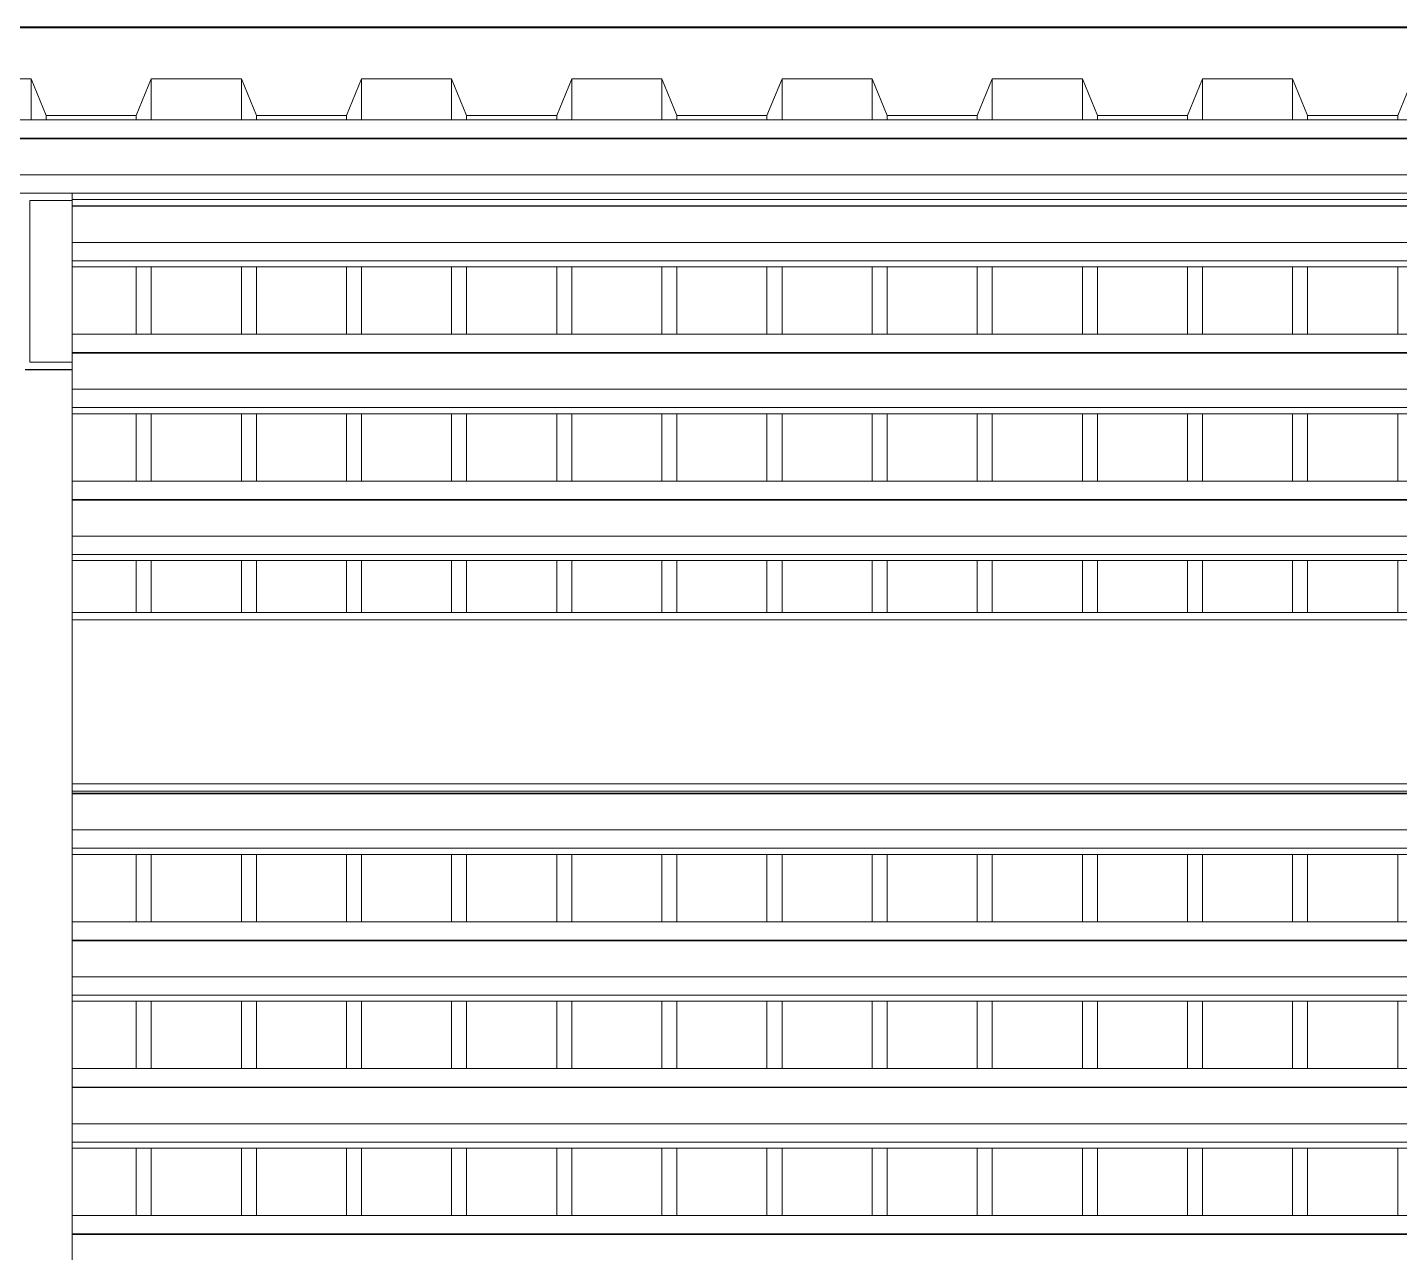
# Model space of a CAD drawing. Header units: metres. Extents: x 78 to 178, y -74 to 157.
# Drawn here: x 136.308 to 138.151, y -50.198 to -48.553 of the extents above; entities that cross this region are included whole.
import ezdxf

# ---------------------------------------------------------------- set-up
doc = ezdxf.new("R2010")
doc.units = ezdxf.units.M
doc.layers.add('01_Fina', color=252, linetype='Continuous', lineweight=15)
doc.layers.add('Cortes', color=7, linetype='Continuous', lineweight=40)

msp = doc.modelspace()

# ---------------------------------------------------------------- linework, layer by layer
at = {"layer": '01_Fina'}
for p, q in [((136.19174, -48.62207), (136.31278, -48.62207)), ((136.31278, -48.62207), (136.31278, -48.67704)), ((136.31278, -48.62207), (136.33295, -48.67139)), ((136.45399, -48.67139), (136.47416, -48.62207)), ((136.47416, -48.62207), (136.47416, -48.67704)), ((136.47416, -48.62207), (136.59519, -48.62207)), ((136.59519, -48.62207), (136.59519, -48.67704)), ((136.59519, -48.62207), (136.61536, -48.67139)), ((136.7364, -48.67139), (136.75657, -48.62207)), ((136.75657, -48.62207), (136.75657, -48.67704)), ((136.75657, -48.62207), (136.87761, -48.62207)), ((136.87761, -48.62207), (136.87761, -48.67704)), ((136.87761, -48.62207), (136.89778, -48.67139)), ((137.01881, -48.67139), (137.03899, -48.62207)), ((137.03899, -48.62207), (137.03899, -48.67704)), ((137.03899, -48.62207), (137.16002, -48.62207)), ((137.16002, -48.62207), (137.16002, -48.67704)), ((137.16002, -48.62207), (137.18019, -48.67139)), ((137.30123, -48.67139), (137.3214, -48.62207)), ((137.3214, -48.62207), (137.3214, -48.67704)), ((137.3214, -48.62207), (137.44243, -48.62207)), ((137.44243, -48.62207), (137.44243, -48.67704)), ((137.44243, -48.62207), (137.46261, -48.67139)), ((137.58364, -48.67139), (137.60381, -48.62207)), ((137.60381, -48.62207), (137.60381, -48.67704)), ((137.60381, -48.62207), (137.72485, -48.62207)), ((137.72485, -48.62207), (137.72485, -48.67704)), ((137.72485, -48.62207), (137.74502, -48.67139)), ((137.86605, -48.67139), (137.88623, -48.62207)), ((137.88623, -48.62207), (137.88623, -48.67704)), ((137.88623, -48.62207), (138.00726, -48.62207)), ((138.00726, -48.62207), (138.00726, -48.67704)), ((138.00726, -48.62207), (138.02743, -48.67139)), ((138.14847, -48.67139), (138.16864, -48.62207)), ((136.33295, -48.67139), (136.33295, -48.67704)), ((136.45399, -48.67139), (136.33295, -48.67139)), ((136.45399, -48.67139), (136.45399, -48.67704)), ((136.61536, -48.67139), (136.61536, -48.67704)), ((136.7364, -48.67139), (136.61536, -48.67139)), ((136.7364, -48.67139), (136.7364, -48.67704)), ((136.89778, -48.67139), (136.89778, -48.67704)), ((137.01881, -48.67139), (136.89778, -48.67139)), ((137.01881, -48.67139), (137.01881, -48.67704)), ((137.18019, -48.67139), (137.18019, -48.67704)), ((137.30123, -48.67139), (137.18019, -48.67139)), ((137.30123, -48.67139), (137.30123, -48.67704)), ((137.46261, -48.67139), (137.46261, -48.67704)), ((137.58364, -48.67139), (137.46261, -48.67139)), ((137.58364, -48.67139), (137.58364, -48.67704)), ((137.74502, -48.67139), (137.74502, -48.67704)), ((137.86605, -48.67139), (137.74502, -48.67139)), ((137.86605, -48.67139), (137.86605, -48.67704)), ((138.02743, -48.67139), (138.02743, -48.67704)), ((138.14847, -48.67139), (138.02743, -48.67139)), ((138.14847, -48.67139), (138.14847, -48.67704)), ((136.31278, -48.67704), (136.19174, -48.67704)), ((136.33295, -48.67704), (136.31278, -48.67704)), ((136.45399, -48.67704), (136.33295, -48.67704)), ((136.47416, -48.67704), (136.45399, -48.67704)), ((136.59519, -48.67704), (136.47416, -48.67704)), ((136.61536, -48.67704), (136.59519, -48.67704)), ((136.7364, -48.67704), (136.61536, -48.67704)), ((136.75657, -48.67704), (136.7364, -48.67704)), ((136.87761, -48.67704), (136.75657, -48.67704)), ((136.89778, -48.67704), (136.87761, -48.67704)), ((137.01881, -48.67704), (136.89778, -48.67704)), ((137.03899, -48.67704), (137.01881, -48.67704)), ((137.16002, -48.67704), (137.03899, -48.67704)), ((137.18019, -48.67704), (137.16002, -48.67704)), ((137.30123, -48.67704), (137.18019, -48.67704)), ((137.3214, -48.67704), (137.30123, -48.67704)), ((137.44243, -48.67704), (137.3214, -48.67704)), ((137.46261, -48.67704), (137.44243, -48.67704)), ((137.58364, -48.67704), (137.46261, -48.67704)), ((137.60381, -48.67704), (137.58364, -48.67704)), ((137.72485, -48.67704), (137.60381, -48.67704)), ((137.74502, -48.67704), (137.72485, -48.67704)), ((137.86605, -48.67704), (137.74502, -48.67704)), ((137.88623, -48.67704), (137.86605, -48.67704)), ((138.00726, -48.67704), (137.88623, -48.67704)), ((138.02743, -48.67704), (138.00726, -48.67704)), ((138.14847, -48.67704), (138.02743, -48.67704)), ((138.16864, -48.67704), (138.14847, -48.67704)), ((150.31243, -48.7017), (135.83215, -48.7017)), ((150.31243, -48.70252), (135.83215, -48.70252)), ((150.31243, -48.75102), (135.83215, -48.75102)), ((136.36784, -48.77568), (136.24784, -48.77568)), ((136.31094, -49.00275), (136.31094, -48.78534)), ((136.31094, -48.78534), (136.36784, -48.78534)), ((136.36784, -48.7839), (136.36784, -48.77568)), ((139.99784, -48.77568), (136.36784, -48.77568)), ((139.99784, -48.7839), (136.36784, -48.7839)), ((136.36784, -48.78534), (136.36784, -48.7839)), ((136.36784, -48.78534), (136.36784, -48.79241)), ((139.99784, -48.79241), (136.36784, -48.79241)), ((136.36784, -48.79241), (136.36784, -48.79323)), ((139.99784, -48.79323), (136.36784, -48.79323)), ((136.36784, -48.79323), (136.36784, -48.84173)), ((139.99784, -48.84173), (136.36784, -48.84173)), ((136.36784, -48.84173), (136.36784, -48.86639)), ((139.99784, -48.86639), (136.36784, -48.86639)), ((136.36784, -48.86639), (136.36784, -48.87461)), ((136.36784, -48.87461), (136.36784, -48.96503)), ((136.45399, -48.87461), (136.36784, -48.87461)), ((136.45399, -48.87461), (136.45399, -48.96503)), ((136.47416, -48.87461), (136.45399, -48.87461)), ((136.47416, -48.87461), (136.47416, -48.96503)), ((136.59519, -48.87461), (136.47416, -48.87461)), ((136.59519, -48.87461), (136.59519, -48.96503)), ((136.61536, -48.87461), (136.59519, -48.87461)), ((136.61536, -48.87461), (136.61536, -48.96503)), ((136.7364, -48.87461), (136.61536, -48.87461)), ((136.7364, -48.87461), (136.7364, -48.96503)), ((136.75657, -48.87461), (136.7364, -48.87461)), ((136.75657, -48.87461), (136.75657, -48.96503)), ((136.87761, -48.87461), (136.75657, -48.87461)), ((136.87761, -48.87461), (136.87761, -48.96503)), ((136.89778, -48.87461), (136.87761, -48.87461)), ((136.89778, -48.87461), (136.89778, -48.96503)), ((137.01881, -48.87461), (136.89778, -48.87461)), ((137.01881, -48.87461), (137.01881, -48.96503)), ((137.03899, -48.87461), (137.01881, -48.87461)), ((137.03899, -48.87461), (137.03899, -48.96503)), ((137.16002, -48.87461), (137.03899, -48.87461)), ((137.16002, -48.87461), (137.16002, -48.96503)), ((137.18019, -48.87461), (137.16002, -48.87461)), ((137.18019, -48.87461), (137.18019, -48.96503)), ((137.30123, -48.87461), (137.18019, -48.87461)), ((137.30123, -48.87461), (137.30123, -48.96503)), ((137.3214, -48.87461), (137.30123, -48.87461)), ((137.3214, -48.87461), (137.3214, -48.96503)), ((137.44243, -48.87461), (137.3214, -48.87461)), ((137.44243, -48.87461), (137.44243, -48.96503)), ((137.46261, -48.87461), (137.44243, -48.87461)), ((137.46261, -48.87461), (137.46261, -48.96503)), ((137.58364, -48.87461), (137.46261, -48.87461)), ((137.58364, -48.87461), (137.58364, -48.96503)), ((137.60381, -48.87461), (137.58364, -48.87461)), ((137.60381, -48.87461), (137.60381, -48.96503)), ((137.72485, -48.87461), (137.60381, -48.87461)), ((137.72485, -48.87461), (137.72485, -48.96503)), ((137.74502, -48.87461), (137.72485, -48.87461)), ((137.74502, -48.87461), (137.74502, -48.96503)), ((137.86605, -48.87461), (137.74502, -48.87461)), ((137.86605, -48.87461), (137.86605, -48.96503)), ((137.88623, -48.87461), (137.86605, -48.87461)), ((137.88623, -48.87461), (137.88623, -48.96503)), ((138.00726, -48.87461), (137.88623, -48.87461)), ((138.00726, -48.87461), (138.00726, -48.96503)), ((138.02743, -48.87461), (138.00726, -48.87461)), ((138.02743, -48.87461), (138.02743, -48.96503)), ((138.14847, -48.87461), (138.02743, -48.87461)), ((138.14847, -48.87461), (138.14847, -48.96503)), ((138.16864, -48.87461), (138.14847, -48.87461)), ((136.36784, -48.96503), (136.36784, -48.98969)), ((136.45399, -48.96503), (136.36784, -48.96503)), ((136.47416, -48.96503), (136.45399, -48.96503)), ((136.59519, -48.96503), (136.47416, -48.96503)), ((136.61536, -48.96503), (136.59519, -48.96503)), ((136.7364, -48.96503), (136.61536, -48.96503)), ((136.75657, -48.96503), (136.7364, -48.96503)), ((136.87761, -48.96503), (136.75657, -48.96503)), ((136.89778, -48.96503), (136.87761, -48.96503)), ((137.01881, -48.96503), (136.89778, -48.96503)), ((137.03899, -48.96503), (137.01881, -48.96503)), ((137.16002, -48.96503), (137.03899, -48.96503)), ((137.18019, -48.96503), (137.16002, -48.96503)), ((137.30123, -48.96503), (137.18019, -48.96503)), ((137.3214, -48.96503), (137.30123, -48.96503)), ((137.44243, -48.96503), (137.3214, -48.96503)), ((137.46261, -48.96503), (137.44243, -48.96503)), ((137.58364, -48.96503), (137.46261, -48.96503)), ((137.60381, -48.96503), (137.58364, -48.96503)), ((137.72485, -48.96503), (137.60381, -48.96503)), ((137.74502, -48.96503), (137.72485, -48.96503)), ((137.86605, -48.96503), (137.74502, -48.96503)), ((137.88623, -48.96503), (137.86605, -48.96503)), ((138.00726, -48.96503), (137.88623, -48.96503)), ((138.02743, -48.96503), (138.00726, -48.96503)), ((138.14847, -48.96503), (138.02743, -48.96503)), ((138.16864, -48.96503), (138.14847, -48.96503)), ((136.36784, -49.00275), (136.31094, -49.00275)), ((139.99784, -48.98969), (136.36784, -48.98969)), ((136.36784, -48.98969), (136.36784, -48.99051)), ((139.99784, -48.99051), (136.36784, -48.99051)), ((136.36784, -48.99051), (136.36784, -49.00275)), ((136.36784, -49.01241), (136.36784, -49.00275)), ((136.30474, -49.01241), (136.31094, -49.01241)), ((136.30474, -49.01266), (136.31094, -49.01266)), ((136.31094, -49.01241), (136.31094, -49.01266)), ((136.31094, -49.01241), (136.36784, -49.01241)), ((136.31094, -49.01266), (136.36784, -49.01266)), ((136.36784, -49.01241), (136.36784, -49.01266)), ((136.36784, -49.01266), (136.36784, -49.03901)), ((139.99784, -49.03901), (136.36784, -49.03901)), ((136.36784, -49.06367), (136.36784, -49.03901)), ((139.99784, -49.06367), (136.36784, -49.06367)), ((136.36784, -49.06367), (136.36784, -49.07189)), ((136.45399, -49.07189), (136.36784, -49.07189)), ((136.36784, -49.07189), (136.36784, -49.16231)), ((136.45399, -49.07189), (136.45399, -49.16231)), ((136.47416, -49.07189), (136.45399, -49.07189)), ((136.47416, -49.07189), (136.47416, -49.16231)), ((136.59519, -49.07189), (136.47416, -49.07189)), ((136.59519, -49.07189), (136.59519, -49.16231)), ((136.61536, -49.07189), (136.59519, -49.07189)), ((136.61536, -49.07189), (136.61536, -49.16231)), ((136.7364, -49.07189), (136.61536, -49.07189)), ((136.7364, -49.07189), (136.7364, -49.16231)), ((136.75657, -49.07189), (136.7364, -49.07189)), ((136.75657, -49.07189), (136.75657, -49.16231)), ((136.87761, -49.07189), (136.75657, -49.07189)), ((136.87761, -49.07189), (136.87761, -49.16231)), ((136.89778, -49.07189), (136.87761, -49.07189)), ((136.89778, -49.07189), (136.89778, -49.16231)), ((137.01881, -49.07189), (136.89778, -49.07189)), ((137.01881, -49.07189), (137.01881, -49.16231)), ((137.03899, -49.07189), (137.01881, -49.07189)), ((137.03899, -49.07189), (137.03899, -49.16231)), ((137.16002, -49.07189), (137.03899, -49.07189)), ((137.16002, -49.07189), (137.16002, -49.16231)), ((137.18019, -49.07189), (137.16002, -49.07189)), ((137.18019, -49.07189), (137.18019, -49.16231)), ((137.30123, -49.07189), (137.18019, -49.07189)), ((137.30123, -49.07189), (137.30123, -49.16231)), ((137.3214, -49.07189), (137.30123, -49.07189)), ((137.3214, -49.07189), (137.3214, -49.16231)), ((137.44243, -49.07189), (137.3214, -49.07189)), ((137.44243, -49.07189), (137.44243, -49.16231)), ((137.46261, -49.07189), (137.44243, -49.07189)), ((137.46261, -49.07189), (137.46261, -49.16231)), ((137.58364, -49.07189), (137.46261, -49.07189)), ((137.58364, -49.07189), (137.58364, -49.16231)), ((137.60381, -49.07189), (137.58364, -49.07189)), ((137.60381, -49.07189), (137.60381, -49.16231)), ((137.72485, -49.07189), (137.60381, -49.07189)), ((137.72485, -49.07189), (137.72485, -49.16231)), ((137.74502, -49.07189), (137.72485, -49.07189)), ((137.74502, -49.07189), (137.74502, -49.16231)), ((137.86605, -49.07189), (137.74502, -49.07189)), ((137.86605, -49.07189), (137.86605, -49.16231)), ((137.88623, -49.07189), (137.86605, -49.07189)), ((137.88623, -49.07189), (137.88623, -49.16231)), ((138.00726, -49.07189), (137.88623, -49.07189)), ((138.00726, -49.07189), (138.00726, -49.16231)), ((138.02743, -49.07189), (138.00726, -49.07189)), ((138.02743, -49.07189), (138.02743, -49.16231)), ((138.14847, -49.07189), (138.02743, -49.07189)), ((138.14847, -49.07189), (138.14847, -49.16231)), ((138.16864, -49.07189), (138.14847, -49.07189)), ((136.45399, -49.16231), (136.36784, -49.16231)), ((136.36784, -49.16231), (136.36784, -49.18697)), ((136.47416, -49.16231), (136.45399, -49.16231)), ((136.59519, -49.16231), (136.47416, -49.16231)), ((136.61536, -49.16231), (136.59519, -49.16231)), ((136.7364, -49.16231), (136.61536, -49.16231)), ((136.75657, -49.16231), (136.7364, -49.16231)), ((136.87761, -49.16231), (136.75657, -49.16231)), ((136.89778, -49.16231), (136.87761, -49.16231)), ((137.01881, -49.16231), (136.89778, -49.16231)), ((137.03899, -49.16231), (137.01881, -49.16231)), ((137.16002, -49.16231), (137.03899, -49.16231)), ((137.18019, -49.16231), (137.16002, -49.16231)), ((137.30123, -49.16231), (137.18019, -49.16231)), ((137.3214, -49.16231), (137.30123, -49.16231)), ((137.44243, -49.16231), (137.3214, -49.16231)), ((137.46261, -49.16231), (137.44243, -49.16231)), ((137.58364, -49.16231), (137.46261, -49.16231)), ((137.60381, -49.16231), (137.58364, -49.16231)), ((137.72485, -49.16231), (137.60381, -49.16231)), ((137.74502, -49.16231), (137.72485, -49.16231)), ((137.86605, -49.16231), (137.74502, -49.16231)), ((137.88623, -49.16231), (137.86605, -49.16231)), ((138.00726, -49.16231), (137.88623, -49.16231)), ((138.02743, -49.16231), (138.00726, -49.16231)), ((138.14847, -49.16231), (138.02743, -49.16231)), ((138.16864, -49.16231), (138.14847, -49.16231)), ((139.99784, -49.18697), (136.36784, -49.18697)), ((136.36784, -49.18697), (136.36784, -49.18779)), ((139.99784, -49.18779), (136.36784, -49.18779)), ((136.36784, -49.18779), (136.36784, -49.23629)), ((139.99784, -49.23629), (136.36784, -49.23629)), ((136.36784, -49.23629), (136.36784, -49.26095)), ((139.99784, -49.26095), (136.36784, -49.26095)), ((136.36784, -49.26095), (136.36784, -49.26917)), ((136.45399, -49.26917), (136.36784, -49.26917)), ((136.36784, -49.26917), (136.36784, -49.33883)), ((136.45399, -49.26917), (136.45399, -49.33883)), ((136.47416, -49.26917), (136.45399, -49.26917)), ((136.47416, -49.26917), (136.47416, -49.33883)), ((136.59519, -49.26917), (136.47416, -49.26917)), ((136.59519, -49.26917), (136.59519, -49.33883)), ((136.61536, -49.26917), (136.59519, -49.26917)), ((136.61536, -49.26917), (136.61536, -49.33883)), ((136.7364, -49.26917), (136.61536, -49.26917)), ((136.7364, -49.26917), (136.7364, -49.33883)), ((136.75657, -49.26917), (136.7364, -49.26917)), ((136.75657, -49.26917), (136.75657, -49.33883)), ((136.87761, -49.26917), (136.75657, -49.26917)), ((136.87761, -49.26917), (136.87761, -49.33883)), ((136.89778, -49.26917), (136.87761, -49.26917)), ((136.89778, -49.26917), (136.89778, -49.33883)), ((137.01881, -49.26917), (136.89778, -49.26917)), ((137.01881, -49.26917), (137.01881, -49.33883)), ((137.03899, -49.26917), (137.01881, -49.26917)), ((137.03899, -49.26917), (137.03899, -49.33883)), ((137.16002, -49.26917), (137.03899, -49.26917)), ((137.16002, -49.26917), (137.16002, -49.33883)), ((137.18019, -49.26917), (137.16002, -49.26917)), ((137.18019, -49.26917), (137.18019, -49.33883)), ((137.30123, -49.26917), (137.18019, -49.26917)), ((137.30123, -49.26917), (137.30123, -49.33883)), ((137.3214, -49.26917), (137.30123, -49.26917)), ((137.3214, -49.26917), (137.3214, -49.33883)), ((137.44243, -49.26917), (137.3214, -49.26917)), ((137.44243, -49.26917), (137.44243, -49.33883)), ((137.46261, -49.26917), (137.44243, -49.26917)), ((137.46261, -49.26917), (137.46261, -49.33883)), ((137.58364, -49.26917), (137.46261, -49.26917)), ((137.58364, -49.26917), (137.58364, -49.33883)), ((137.60381, -49.26917), (137.58364, -49.26917)), ((137.60381, -49.26917), (137.60381, -49.33883)), ((137.72485, -49.26917), (137.60381, -49.26917)), ((137.72485, -49.26917), (137.72485, -49.33883)), ((137.74502, -49.26917), (137.72485, -49.26917)), ((137.74502, -49.26917), (137.74502, -49.33883)), ((137.86605, -49.26917), (137.74502, -49.26917)), ((137.86605, -49.26917), (137.86605, -49.33883)), ((137.88623, -49.26917), (137.86605, -49.26917)), ((137.88623, -49.26917), (137.88623, -49.33883)), ((138.00726, -49.26917), (137.88623, -49.26917)), ((138.00726, -49.26917), (138.00726, -49.33883)), ((138.02743, -49.26917), (138.00726, -49.26917)), ((138.02743, -49.26917), (138.02743, -49.33883)), ((138.14847, -49.26917), (138.02743, -49.26917)), ((138.14847, -49.26917), (138.14847, -49.33883)), ((138.16864, -49.26917), (138.14847, -49.26917)), ((136.36784, -49.33883), (136.45399, -49.33883)), ((136.36784, -49.34863), (136.36784, -49.33883)), ((136.45399, -49.33883), (136.47416, -49.33883)), ((136.47416, -49.33883), (136.59519, -49.33883)), ((136.59519, -49.33883), (136.61536, -49.33883)), ((136.61536, -49.33883), (136.7364, -49.33883)), ((136.7364, -49.33883), (136.75657, -49.33883)), ((136.75657, -49.33883), (136.87761, -49.33883)), ((136.87761, -49.33883), (136.89778, -49.33883)), ((136.89778, -49.33883), (137.01881, -49.33883)), ((137.01881, -49.33883), (137.03899, -49.33883)), ((137.03899, -49.33883), (137.16002, -49.33883)), ((137.16002, -49.33883), (137.18019, -49.33883)), ((137.18019, -49.33883), (137.30123, -49.33883)), ((137.30123, -49.33883), (137.3214, -49.33883)), ((137.3214, -49.33883), (137.44243, -49.33883)), ((137.44243, -49.33883), (137.46261, -49.33883)), ((137.46261, -49.33883), (137.58364, -49.33883)), ((137.58364, -49.33883), (137.60381, -49.33883)), ((137.60381, -49.33883), (137.72485, -49.33883)), ((137.72485, -49.33883), (137.74502, -49.33883)), ((137.74502, -49.33883), (137.86605, -49.33883)), ((137.86605, -49.33883), (137.88623, -49.33883)), ((137.88623, -49.33883), (138.00726, -49.33883)), ((138.00726, -49.33883), (138.02743, -49.33883)), ((138.02743, -49.33883), (138.14847, -49.33883)), ((138.14847, -49.33883), (138.16864, -49.33883)), ((136.36784, -49.34863), (139.99784, -49.34863)), ((136.36784, -49.56903), (136.36784, -49.34863)), ((136.36784, -49.56903), (139.99784, -49.56903)), ((136.36784, -49.57883), (136.36784, -49.56903)), ((136.36784, -49.57883), (139.99784, -49.57883)), ((136.36784, -49.58153), (136.36784, -49.57883)), ((139.99784, -49.58153), (136.36784, -49.58153)), ((136.36784, -49.58235), (136.36784, -49.58153)), ((139.99784, -49.58235), (136.36784, -49.58235)), ((136.36784, -49.63085), (136.36784, -49.58235)), ((139.99784, -49.63085), (136.36784, -49.63085)), ((136.36784, -49.63085), (136.36784, -49.65551)), ((139.99784, -49.65551), (136.36784, -49.65551)), ((136.36784, -49.66373), (136.36784, -49.65551)), ((136.45399, -49.66373), (136.36784, -49.66373)), ((136.36784, -49.66373), (136.36784, -49.75415)), ((136.45399, -49.66373), (136.45399, -49.75415)), ((136.47416, -49.66373), (136.45399, -49.66373)), ((136.47416, -49.66373), (136.47416, -49.75415)), ((136.59519, -49.66373), (136.47416, -49.66373)), ((136.59519, -49.66373), (136.59519, -49.75415)), ((136.61536, -49.66373), (136.59519, -49.66373)), ((136.61536, -49.66373), (136.61536, -49.75415)), ((136.7364, -49.66373), (136.61536, -49.66373)), ((136.7364, -49.66373), (136.7364, -49.75415)), ((136.75657, -49.66373), (136.7364, -49.66373)), ((136.75657, -49.66373), (136.75657, -49.75415)), ((136.87761, -49.66373), (136.75657, -49.66373)), ((136.87761, -49.66373), (136.87761, -49.75415)), ((136.89778, -49.66373), (136.87761, -49.66373)), ((136.89778, -49.66373), (136.89778, -49.75415)), ((137.01881, -49.66373), (136.89778, -49.66373)), ((137.01881, -49.66373), (137.01881, -49.75415)), ((137.03899, -49.66373), (137.01881, -49.66373)), ((137.03899, -49.66373), (137.03899, -49.75415)), ((137.16002, -49.66373), (137.03899, -49.66373)), ((137.16002, -49.66373), (137.16002, -49.75415)), ((137.18019, -49.66373), (137.16002, -49.66373)), ((137.18019, -49.66373), (137.18019, -49.75415)), ((137.30123, -49.66373), (137.18019, -49.66373)), ((137.30123, -49.66373), (137.30123, -49.75415)), ((137.3214, -49.66373), (137.30123, -49.66373)), ((137.3214, -49.66373), (137.3214, -49.75415)), ((137.44243, -49.66373), (137.3214, -49.66373)), ((137.44243, -49.66373), (137.44243, -49.75415)), ((137.46261, -49.66373), (137.44243, -49.66373)), ((137.46261, -49.66373), (137.46261, -49.75415)), ((137.58364, -49.66373), (137.46261, -49.66373)), ((137.58364, -49.66373), (137.58364, -49.75415)), ((137.60381, -49.66373), (137.58364, -49.66373)), ((137.60381, -49.66373), (137.60381, -49.75415)), ((137.72485, -49.66373), (137.60381, -49.66373)), ((137.72485, -49.66373), (137.72485, -49.75415)), ((137.74502, -49.66373), (137.72485, -49.66373)), ((137.74502, -49.66373), (137.74502, -49.75415)), ((137.86605, -49.66373), (137.74502, -49.66373)), ((137.86605, -49.66373), (137.86605, -49.75415)), ((137.88623, -49.66373), (137.86605, -49.66373)), ((137.88623, -49.66373), (137.88623, -49.75415)), ((138.00726, -49.66373), (137.88623, -49.66373)), ((138.00726, -49.66373), (138.00726, -49.75415)), ((138.02743, -49.66373), (138.00726, -49.66373)), ((138.02743, -49.66373), (138.02743, -49.75415)), ((138.14847, -49.66373), (138.02743, -49.66373)), ((138.14847, -49.66373), (138.14847, -49.75415)), ((138.16864, -49.66373), (138.14847, -49.66373)), ((136.45399, -49.75415), (136.36784, -49.75415)), ((136.36784, -49.77881), (136.36784, -49.75415)), ((136.47416, -49.75415), (136.45399, -49.75415)), ((136.59519, -49.75415), (136.47416, -49.75415)), ((136.61536, -49.75415), (136.59519, -49.75415)), ((136.7364, -49.75415), (136.61536, -49.75415)), ((136.75657, -49.75415), (136.7364, -49.75415)), ((136.87761, -49.75415), (136.75657, -49.75415)), ((136.89778, -49.75415), (136.87761, -49.75415)), ((137.01881, -49.75415), (136.89778, -49.75415)), ((137.03899, -49.75415), (137.01881, -49.75415)), ((137.16002, -49.75415), (137.03899, -49.75415)), ((137.18019, -49.75415), (137.16002, -49.75415)), ((137.30123, -49.75415), (137.18019, -49.75415)), ((137.3214, -49.75415), (137.30123, -49.75415)), ((137.44243, -49.75415), (137.3214, -49.75415)), ((137.46261, -49.75415), (137.44243, -49.75415)), ((137.58364, -49.75415), (137.46261, -49.75415)), ((137.60381, -49.75415), (137.58364, -49.75415)), ((137.72485, -49.75415), (137.60381, -49.75415)), ((137.74502, -49.75415), (137.72485, -49.75415)), ((137.86605, -49.75415), (137.74502, -49.75415)), ((137.88623, -49.75415), (137.86605, -49.75415)), ((138.00726, -49.75415), (137.88623, -49.75415)), ((138.02743, -49.75415), (138.00726, -49.75415)), ((138.14847, -49.75415), (138.02743, -49.75415)), ((138.16864, -49.75415), (138.14847, -49.75415)), ((139.99784, -49.77881), (136.36784, -49.77881)), ((136.36784, -49.77963), (136.36784, -49.77881)), ((139.99784, -49.77963), (136.36784, -49.77963)), ((136.36784, -49.82813), (136.36784, -49.77963)), ((139.99784, -49.82813), (136.36784, -49.82813)), ((136.36784, -49.85279), (136.36784, -49.82813)), ((139.99784, -49.85279), (136.36784, -49.85279)), ((136.36784, -49.86101), (136.36784, -49.85279)), ((136.45399, -49.86101), (136.36784, -49.86101)), ((136.36784, -49.86101), (136.36784, -49.95143)), ((136.45399, -49.86101), (136.45399, -49.95143)), ((136.47416, -49.86101), (136.45399, -49.86101)), ((136.47416, -49.86101), (136.47416, -49.95143)), ((136.59519, -49.86101), (136.47416, -49.86101)), ((136.59519, -49.86101), (136.59519, -49.95143)), ((136.61536, -49.86101), (136.59519, -49.86101)), ((136.61536, -49.86101), (136.61536, -49.95143)), ((136.7364, -49.86101), (136.61536, -49.86101)), ((136.7364, -49.86101), (136.7364, -49.95143)), ((136.75657, -49.86101), (136.7364, -49.86101)), ((136.75657, -49.86101), (136.75657, -49.95143)), ((136.87761, -49.86101), (136.75657, -49.86101)), ((136.87761, -49.86101), (136.87761, -49.95143)), ((136.89778, -49.86101), (136.87761, -49.86101)), ((136.89778, -49.86101), (136.89778, -49.95143)), ((137.01881, -49.86101), (136.89778, -49.86101)), ((137.01881, -49.86101), (137.01881, -49.95143)), ((137.03899, -49.86101), (137.01881, -49.86101)), ((137.03899, -49.86101), (137.03899, -49.95143)), ((137.16002, -49.86101), (137.03899, -49.86101)), ((137.16002, -49.86101), (137.16002, -49.95143)), ((137.18019, -49.86101), (137.16002, -49.86101)), ((137.18019, -49.86101), (137.18019, -49.95143)), ((137.30123, -49.86101), (137.18019, -49.86101)), ((137.30123, -49.86101), (137.30123, -49.95143)), ((137.3214, -49.86101), (137.30123, -49.86101)), ((137.3214, -49.86101), (137.3214, -49.95143)), ((137.44243, -49.86101), (137.3214, -49.86101)), ((137.44243, -49.86101), (137.44243, -49.95143)), ((137.46261, -49.86101), (137.44243, -49.86101)), ((137.46261, -49.86101), (137.46261, -49.95143)), ((137.58364, -49.86101), (137.46261, -49.86101)), ((137.58364, -49.86101), (137.58364, -49.95143)), ((137.60381, -49.86101), (137.58364, -49.86101)), ((137.60381, -49.86101), (137.60381, -49.95143)), ((137.72485, -49.86101), (137.60381, -49.86101)), ((137.72485, -49.86101), (137.72485, -49.95143)), ((137.74502, -49.86101), (137.72485, -49.86101)), ((137.74502, -49.86101), (137.74502, -49.95143)), ((137.86605, -49.86101), (137.74502, -49.86101)), ((137.86605, -49.86101), (137.86605, -49.95143)), ((137.88623, -49.86101), (137.86605, -49.86101)), ((137.88623, -49.86101), (137.88623, -49.95143)), ((138.00726, -49.86101), (137.88623, -49.86101)), ((138.00726, -49.86101), (138.00726, -49.95143)), ((138.02743, -49.86101), (138.00726, -49.86101)), ((138.02743, -49.86101), (138.02743, -49.95143)), ((138.14847, -49.86101), (138.02743, -49.86101)), ((138.14847, -49.86101), (138.14847, -49.95143)), ((138.16864, -49.86101), (138.14847, -49.86101)), ((136.45399, -49.95143), (136.36784, -49.95143)), ((136.36784, -49.95143), (136.36784, -49.97609)), ((136.47416, -49.95143), (136.45399, -49.95143)), ((136.59519, -49.95143), (136.47416, -49.95143)), ((136.61536, -49.95143), (136.59519, -49.95143)), ((136.7364, -49.95143), (136.61536, -49.95143)), ((136.75657, -49.95143), (136.7364, -49.95143)), ((136.87761, -49.95143), (136.75657, -49.95143)), ((136.89778, -49.95143), (136.87761, -49.95143)), ((137.01881, -49.95143), (136.89778, -49.95143)), ((137.03899, -49.95143), (137.01881, -49.95143)), ((137.16002, -49.95143), (137.03899, -49.95143)), ((137.18019, -49.95143), (137.16002, -49.95143)), ((137.30123, -49.95143), (137.18019, -49.95143)), ((137.3214, -49.95143), (137.30123, -49.95143)), ((137.44243, -49.95143), (137.3214, -49.95143)), ((137.46261, -49.95143), (137.44243, -49.95143)), ((137.58364, -49.95143), (137.46261, -49.95143)), ((137.60381, -49.95143), (137.58364, -49.95143)), ((137.72485, -49.95143), (137.60381, -49.95143)), ((137.74502, -49.95143), (137.72485, -49.95143)), ((137.86605, -49.95143), (137.74502, -49.95143)), ((137.88623, -49.95143), (137.86605, -49.95143)), ((138.00726, -49.95143), (137.88623, -49.95143)), ((138.02743, -49.95143), (138.00726, -49.95143)), ((138.14847, -49.95143), (138.02743, -49.95143)), ((138.16864, -49.95143), (138.14847, -49.95143)), ((139.99784, -49.97609), (136.36784, -49.97609)), ((136.36784, -49.97691), (136.36784, -49.97609)), ((139.99784, -49.97691), (136.36784, -49.97691)), ((136.36784, -50.0254), (136.36784, -49.97691)), ((139.99784, -50.0254), (136.36784, -50.0254)), ((136.36784, -50.05006), (136.36784, -50.0254)), ((139.99784, -50.05006), (136.36784, -50.05006)), ((136.36784, -50.05828), (136.36784, -50.05006)), ((136.45399, -50.05828), (136.36784, -50.05828)), ((136.36784, -50.05828), (136.36784, -50.1487)), ((136.45399, -50.05828), (136.45399, -50.1487)), ((136.47416, -50.05828), (136.45399, -50.05828)), ((136.47416, -50.05828), (136.47416, -50.1487)), ((136.59519, -50.05828), (136.47416, -50.05828)), ((136.59519, -50.05828), (136.59519, -50.1487)), ((136.61536, -50.05828), (136.59519, -50.05828)), ((136.61536, -50.05828), (136.61536, -50.1487)), ((136.7364, -50.05828), (136.61536, -50.05828)), ((136.7364, -50.05828), (136.7364, -50.1487)), ((136.75657, -50.05828), (136.7364, -50.05828)), ((136.75657, -50.05828), (136.75657, -50.1487)), ((136.87761, -50.05828), (136.75657, -50.05828)), ((136.87761, -50.05828), (136.87761, -50.1487)), ((136.89778, -50.05828), (136.87761, -50.05828)), ((136.89778, -50.05828), (136.89778, -50.1487)), ((137.01881, -50.05828), (136.89778, -50.05828)), ((137.01881, -50.05828), (137.01881, -50.1487)), ((137.03899, -50.05828), (137.01881, -50.05828)), ((137.03899, -50.05828), (137.03899, -50.1487)), ((137.16002, -50.05828), (137.03899, -50.05828)), ((137.16002, -50.05828), (137.16002, -50.1487)), ((137.18019, -50.05828), (137.16002, -50.05828)), ((137.18019, -50.05828), (137.18019, -50.1487)), ((137.30123, -50.05828), (137.18019, -50.05828)), ((137.30123, -50.05828), (137.30123, -50.1487)), ((137.3214, -50.05828), (137.30123, -50.05828)), ((137.3214, -50.05828), (137.3214, -50.1487)), ((137.44243, -50.05828), (137.3214, -50.05828)), ((137.44243, -50.05828), (137.44243, -50.1487)), ((137.46261, -50.05828), (137.44243, -50.05828)), ((137.46261, -50.05828), (137.46261, -50.1487)), ((137.58364, -50.05828), (137.46261, -50.05828)), ((137.58364, -50.05828), (137.58364, -50.1487)), ((137.60381, -50.05828), (137.58364, -50.05828)), ((137.60381, -50.05828), (137.60381, -50.1487)), ((137.72485, -50.05828), (137.60381, -50.05828)), ((137.72485, -50.05828), (137.72485, -50.1487)), ((137.74502, -50.05828), (137.72485, -50.05828)), ((137.74502, -50.05828), (137.74502, -50.1487)), ((137.86605, -50.05828), (137.74502, -50.05828)), ((137.86605, -50.05828), (137.86605, -50.1487)), ((137.88623, -50.05828), (137.86605, -50.05828)), ((137.88623, -50.05828), (137.88623, -50.1487)), ((138.00726, -50.05828), (137.88623, -50.05828)), ((138.00726, -50.05828), (138.00726, -50.1487)), ((138.02743, -50.05828), (138.00726, -50.05828)), ((138.02743, -50.05828), (138.02743, -50.1487)), ((138.14847, -50.05828), (138.02743, -50.05828)), ((138.14847, -50.05828), (138.14847, -50.1487)), ((138.16864, -50.05828), (138.14847, -50.05828)), ((136.45399, -50.1487), (136.36784, -50.1487)), ((136.36784, -50.17336), (136.36784, -50.1487)), ((136.47416, -50.1487), (136.45399, -50.1487)), ((136.59519, -50.1487), (136.47416, -50.1487)), ((136.61536, -50.1487), (136.59519, -50.1487)), ((136.7364, -50.1487), (136.61536, -50.1487)), ((136.75657, -50.1487), (136.7364, -50.1487)), ((136.87761, -50.1487), (136.75657, -50.1487)), ((136.89778, -50.1487), (136.87761, -50.1487)), ((137.01881, -50.1487), (136.89778, -50.1487)), ((137.03899, -50.1487), (137.01881, -50.1487)), ((137.16002, -50.1487), (137.03899, -50.1487)), ((137.18019, -50.1487), (137.16002, -50.1487)), ((137.30123, -50.1487), (137.18019, -50.1487)), ((137.3214, -50.1487), (137.30123, -50.1487)), ((137.44243, -50.1487), (137.3214, -50.1487)), ((137.46261, -50.1487), (137.44243, -50.1487)), ((137.58364, -50.1487), (137.46261, -50.1487)), ((137.60381, -50.1487), (137.58364, -50.1487)), ((137.72485, -50.1487), (137.60381, -50.1487)), ((137.74502, -50.1487), (137.72485, -50.1487)), ((137.86605, -50.1487), (137.74502, -50.1487)), ((137.88623, -50.1487), (137.86605, -50.1487)), ((138.00726, -50.1487), (137.88623, -50.1487)), ((138.02743, -50.1487), (138.00726, -50.1487)), ((138.14847, -50.1487), (138.02743, -50.1487)), ((138.16864, -50.1487), (138.14847, -50.1487)), ((139.99784, -50.17336), (136.36784, -50.17336)), ((136.36784, -50.17419), (136.36784, -50.17336)), ((139.99784, -50.17419), (136.36784, -50.17419)), ((136.36784, -50.17419), (136.36784, -50.22268))]:
    msp.add_line(p, q, dxfattribs=at)
at = {"layer": 'Cortes'}
msp.add_line((138.7133, -48.55302), (135.60674, -48.55302), dxfattribs=at)

doc.saveas('drawing.dxf')
